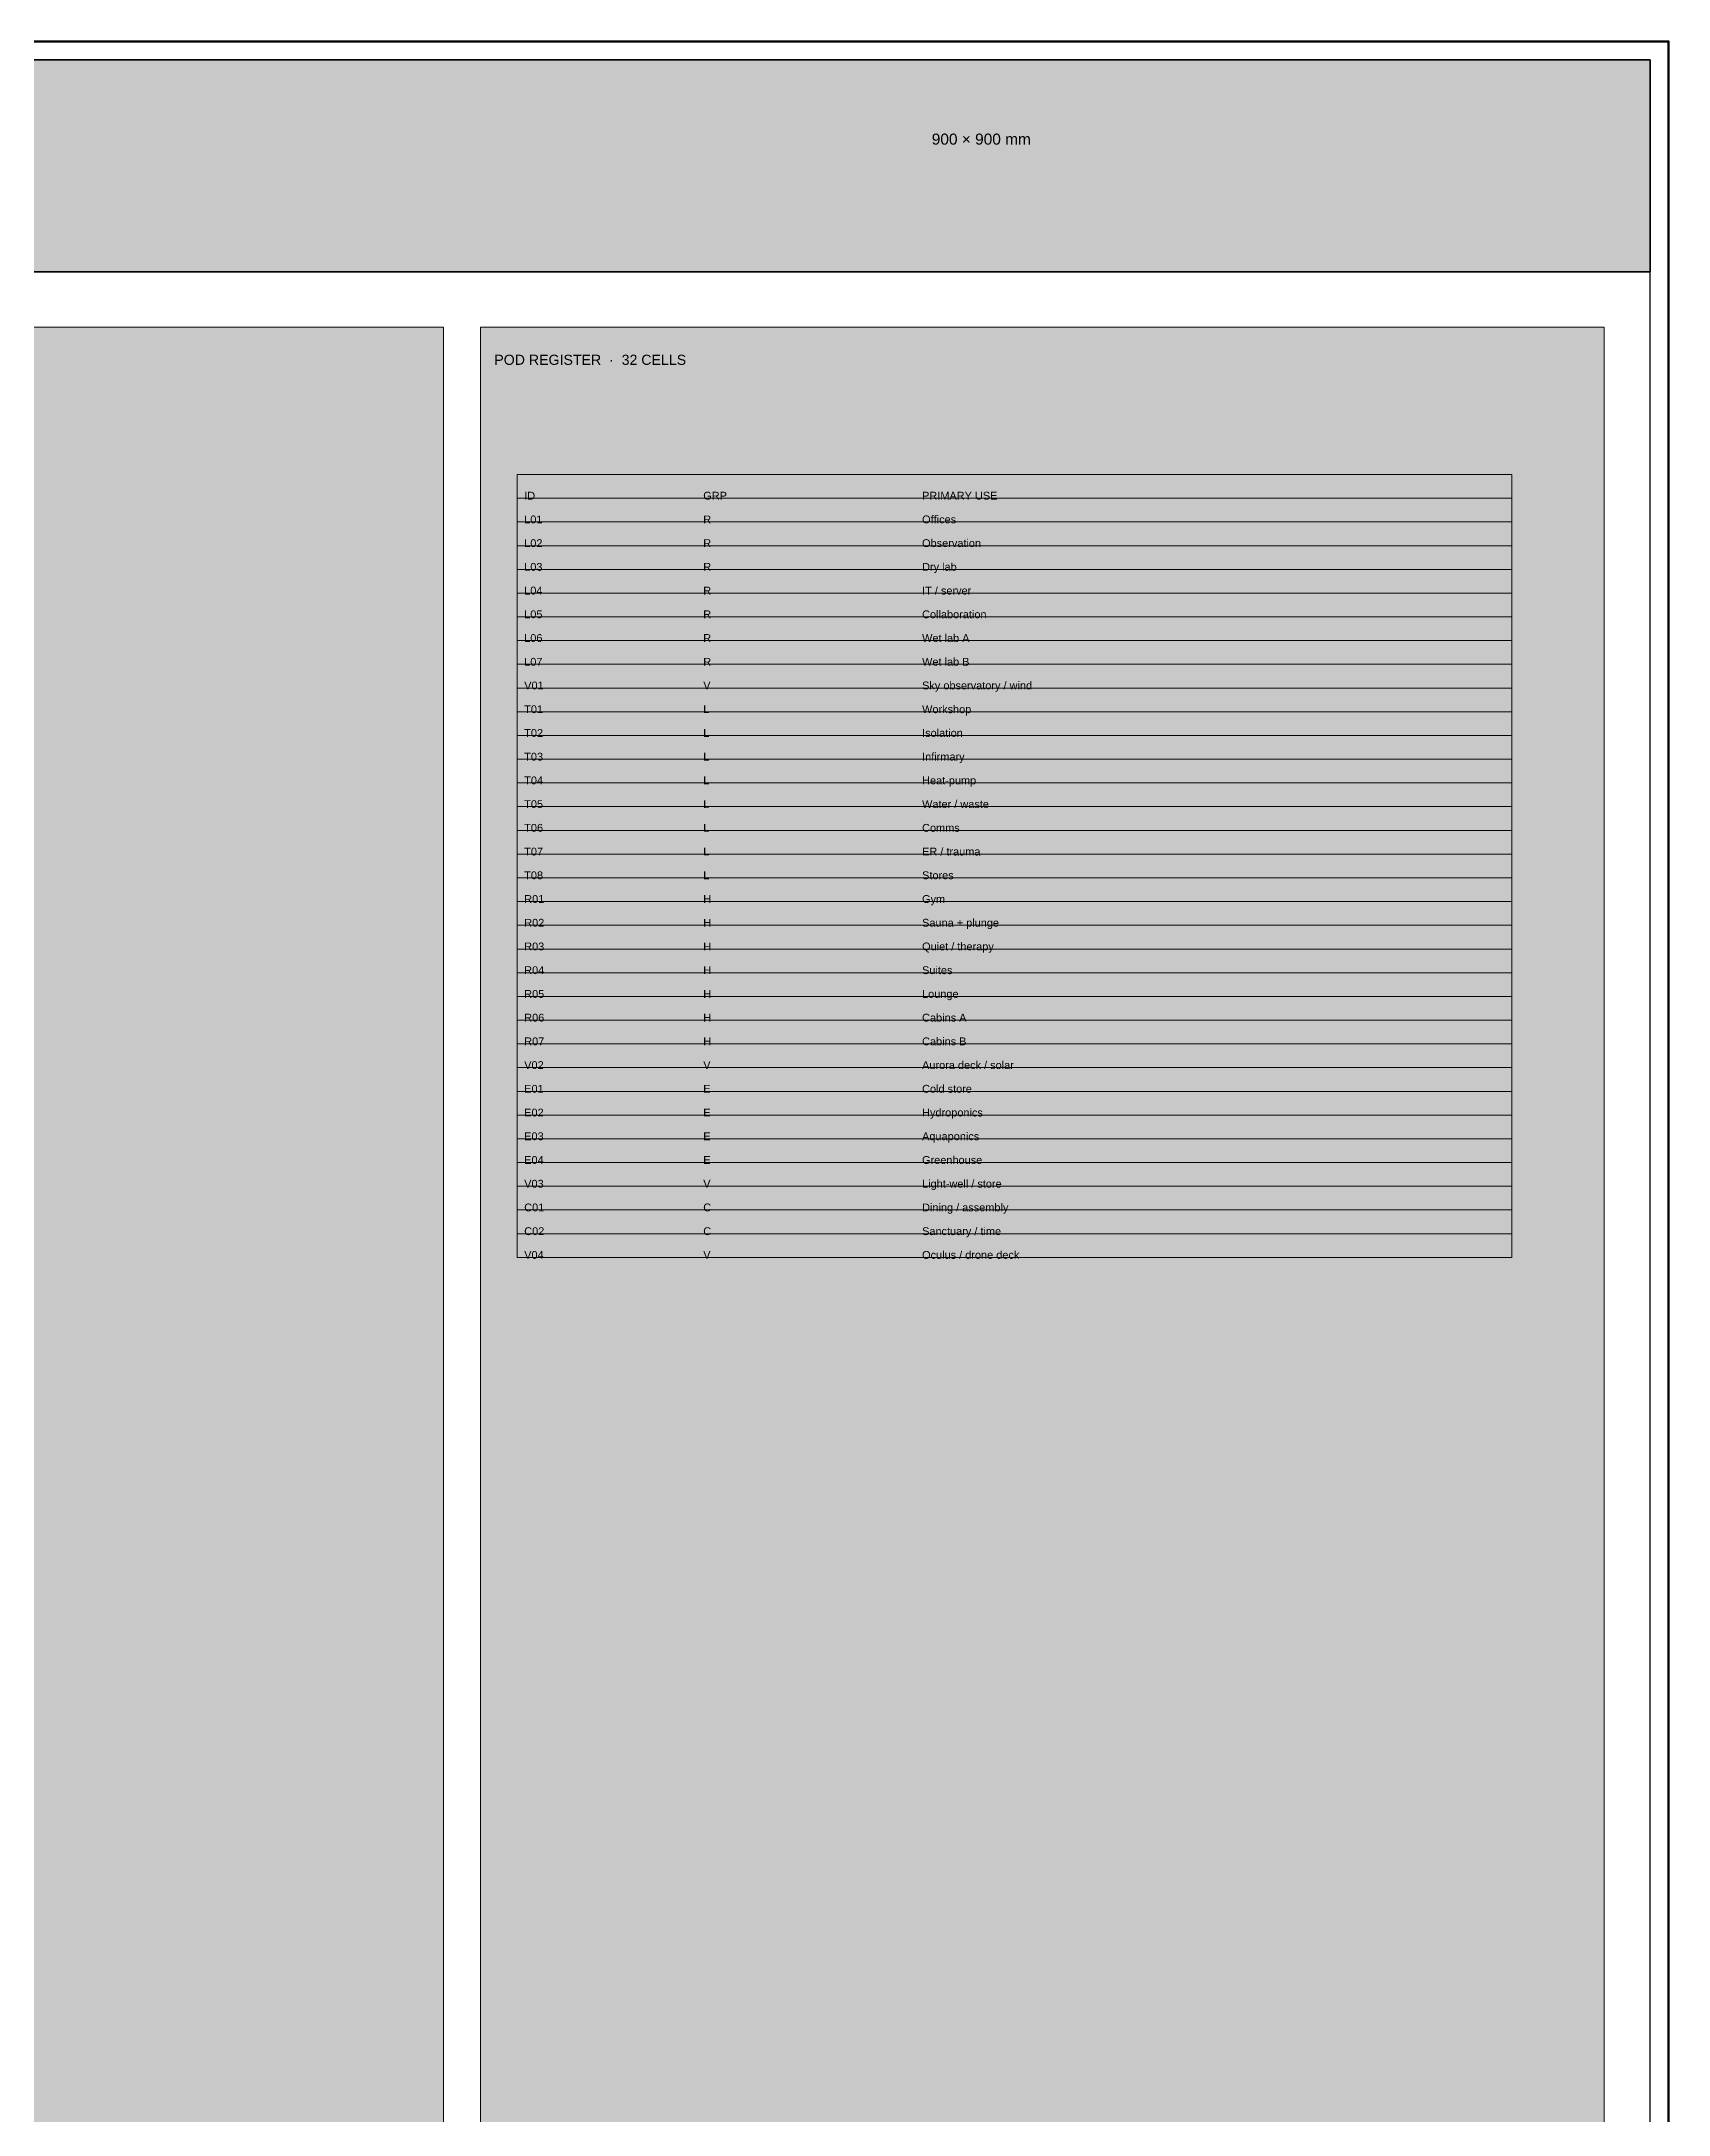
# Model space of a CAD drawing. Header units: millimetres. Extents: x 0 to 4200, y -1100 to 900.
# Drawn here: x 2746.7 to 3100, y 450 to 900 of the extents above; entities that cross this region are included whole.
import ezdxf

# ---------------------------------------------------------------- set-up
doc = ezdxf.new("R2010")
doc.units = ezdxf.units.MM
for name, color, linetype, lineweight, true_color in [('A-ANNO', 7, 'Continuous', 18, 0x20242a), ('A-HATCH', 7, 'Continuous', 9, 0xb4bac0), ('A-SHEET', 7, 'Continuous', 50, 0x142030), ('A-TABLE', 7, 'Continuous', 13, 0x20242a), ('A-TITL', 7, 'Continuous', 35, 0x142030)]:
    doc.layers.add(name, color=color, linetype=linetype, lineweight=lineweight, true_color=true_color)
doc.styles.add('ANNO', font='Arial.ttf')
doc.styles.add('TITLE', font='Arial.ttf')

msp = doc.modelspace()

# ---------------------------------------------------------------- hatches: boundary and pattern name
at = {"layer": 'A-HATCH', "true_color": 0x142030}
h = msp.add_hatch(color=7, dxfattribs=at)
h.dxf.hatch_style = 1
h.paths.add_polyline_path([(2204, 850), (3096, 850), (3096, 896), (2204, 896)])
at = {"layer": 'A-HATCH', "true_color": 0xfcfdfe}
h = msp.add_hatch(color=7, dxfattribs=at)
h.dxf.hatch_style = 1
h.paths.add_polyline_path([(2214, 246), (2834, 246), (2834, 838), (2214, 838)])
h = msp.add_hatch(color=7, dxfattribs=at)
h.dxf.hatch_style = 1
h.paths.add_polyline_path([(2842, 246), (3086, 246), (3086, 838), (2842, 838)])
at = {"layer": 'A-HATCH', "true_color": 0x142030}
h = msp.add_hatch(color=7, dxfattribs=at)
h.dxf.hatch_style = 1
h.paths.add_polyline_path([(2850, 800.85), (3066, 800.85), (3066, 806), (2850, 806)])
at = {"layer": 'A-HATCH', "true_color": 0xffffff}
h = msp.add_hatch(color=7, dxfattribs=at)
h.dxf.hatch_style = 1
h.paths.add_polyline_path([(2850, 795.7), (3066, 795.7), (3066, 800.85), (2850, 800.85)])
at = {"layer": 'A-HATCH', "true_color": 0xf5ecd6}
h = msp.add_hatch(color=7, dxfattribs=at)
h.dxf.hatch_style = 1
h.paths.add_polyline_path([(2850, 790.55), (3066, 790.55), (3066, 795.7), (2850, 795.7)])
at = {"layer": 'A-HATCH', "true_color": 0xffffff}
h = msp.add_hatch(color=7, dxfattribs=at)
h.dxf.hatch_style = 1
h.paths.add_polyline_path([(2850, 785.4), (3066, 785.4), (3066, 790.55), (2850, 790.55)])
at = {"layer": 'A-HATCH', "true_color": 0xf5ecd6}
h = msp.add_hatch(color=7, dxfattribs=at)
h.dxf.hatch_style = 1
h.paths.add_polyline_path([(2850, 780.25), (3066, 780.25), (3066, 785.4), (2850, 785.4)])
at = {"layer": 'A-HATCH', "true_color": 0xffffff}
h = msp.add_hatch(color=7, dxfattribs=at)
h.dxf.hatch_style = 1
h.paths.add_polyline_path([(2850, 775.1), (3066, 775.1), (3066, 780.25), (2850, 780.25)])
at = {"layer": 'A-HATCH', "true_color": 0xf5ecd6}
h = msp.add_hatch(color=7, dxfattribs=at)
h.dxf.hatch_style = 1
h.paths.add_polyline_path([(2850, 769.95), (3066, 769.95), (3066, 775.1), (2850, 775.1)])
at = {"layer": 'A-HATCH', "true_color": 0xffffff}
h = msp.add_hatch(color=7, dxfattribs=at)
h.dxf.hatch_style = 1
h.paths.add_polyline_path([(2850, 764.8), (3066, 764.8), (3066, 769.95), (2850, 769.95)])
at = {"layer": 'A-HATCH', "true_color": 0xf5ecd6}
h = msp.add_hatch(color=7, dxfattribs=at)
h.dxf.hatch_style = 1
h.paths.add_polyline_path([(2850, 759.65), (3066, 759.65), (3066, 764.8), (2850, 764.8)])
at = {"layer": 'A-HATCH', "true_color": 0xffffff}
h = msp.add_hatch(color=7, dxfattribs=at)
h.dxf.hatch_style = 1
h.paths.add_polyline_path([(2850, 754.5), (3066, 754.5), (3066, 759.65), (2850, 759.65)])
at = {"layer": 'A-HATCH', "true_color": 0xf5ecd6}
h = msp.add_hatch(color=7, dxfattribs=at)
h.dxf.hatch_style = 1
h.paths.add_polyline_path([(2850, 749.35), (3066, 749.35), (3066, 754.5), (2850, 754.5)])
at = {"layer": 'A-HATCH', "true_color": 0xffffff}
h = msp.add_hatch(color=7, dxfattribs=at)
h.dxf.hatch_style = 1
h.paths.add_polyline_path([(2850, 744.2), (3066, 744.2), (3066, 749.35), (2850, 749.35)])
at = {"layer": 'A-HATCH', "true_color": 0xf5ecd6}
h = msp.add_hatch(color=7, dxfattribs=at)
h.dxf.hatch_style = 1
h.paths.add_polyline_path([(2850, 739.05), (3066, 739.05), (3066, 744.2), (2850, 744.2)])
at = {"layer": 'A-HATCH', "true_color": 0xffffff}
h = msp.add_hatch(color=7, dxfattribs=at)
h.dxf.hatch_style = 1
h.paths.add_polyline_path([(2850, 733.9), (3066, 733.9), (3066, 739.05), (2850, 739.05)])
at = {"layer": 'A-HATCH', "true_color": 0xf5ecd6}
h = msp.add_hatch(color=7, dxfattribs=at)
h.dxf.hatch_style = 1
h.paths.add_polyline_path([(2850, 728.75), (3066, 728.75), (3066, 733.9), (2850, 733.9)])
at = {"layer": 'A-HATCH', "true_color": 0xffffff}
h = msp.add_hatch(color=7, dxfattribs=at)
h.dxf.hatch_style = 1
h.paths.add_polyline_path([(2850, 723.6), (3066, 723.6), (3066, 728.75), (2850, 728.75)])
at = {"layer": 'A-HATCH', "true_color": 0xf5ecd6}
h = msp.add_hatch(color=7, dxfattribs=at)
h.dxf.hatch_style = 1
h.paths.add_polyline_path([(2850, 718.45), (3066, 718.45), (3066, 723.6), (2850, 723.6)])
at = {"layer": 'A-HATCH', "true_color": 0xffffff}
h = msp.add_hatch(color=7, dxfattribs=at)
h.dxf.hatch_style = 1
h.paths.add_polyline_path([(2850, 713.3), (3066, 713.3), (3066, 718.45), (2850, 718.45)])
at = {"layer": 'A-HATCH', "true_color": 0xf5ecd6}
h = msp.add_hatch(color=7, dxfattribs=at)
h.dxf.hatch_style = 1
h.paths.add_polyline_path([(2850, 708.15), (3066, 708.15), (3066, 713.3), (2850, 713.3)])
at = {"layer": 'A-HATCH', "true_color": 0xffffff}
h = msp.add_hatch(color=7, dxfattribs=at)
h.dxf.hatch_style = 1
h.paths.add_polyline_path([(2850, 703), (3066, 703), (3066, 708.15), (2850, 708.15)])
at = {"layer": 'A-HATCH', "true_color": 0xf5ecd6}
h = msp.add_hatch(color=7, dxfattribs=at)
h.dxf.hatch_style = 1
h.paths.add_polyline_path([(2850, 697.85), (3066, 697.85), (3066, 703), (2850, 703)])
at = {"layer": 'A-HATCH', "true_color": 0xffffff}
h = msp.add_hatch(color=7, dxfattribs=at)
h.dxf.hatch_style = 1
h.paths.add_polyline_path([(2850, 692.7), (3066, 692.7), (3066, 697.85), (2850, 697.85)])
at = {"layer": 'A-HATCH', "true_color": 0xf5ecd6}
h = msp.add_hatch(color=7, dxfattribs=at)
h.dxf.hatch_style = 1
h.paths.add_polyline_path([(2850, 687.55), (3066, 687.55), (3066, 692.7), (2850, 692.7)])
at = {"layer": 'A-HATCH', "true_color": 0xffffff}
h = msp.add_hatch(color=7, dxfattribs=at)
h.dxf.hatch_style = 1
h.paths.add_polyline_path([(2850, 682.4), (3066, 682.4), (3066, 687.55), (2850, 687.55)])
at = {"layer": 'A-HATCH', "true_color": 0xf5ecd6}
h = msp.add_hatch(color=7, dxfattribs=at)
h.dxf.hatch_style = 1
h.paths.add_polyline_path([(2850, 677.25), (3066, 677.25), (3066, 682.4), (2850, 682.4)])
at = {"layer": 'A-HATCH', "true_color": 0xffffff}
h = msp.add_hatch(color=7, dxfattribs=at)
h.dxf.hatch_style = 1
h.paths.add_polyline_path([(2850, 672.1), (3066, 672.1), (3066, 677.25), (2850, 677.25)])
at = {"layer": 'A-HATCH', "true_color": 0xf5ecd6}
h = msp.add_hatch(color=7, dxfattribs=at)
h.dxf.hatch_style = 1
h.paths.add_polyline_path([(2850, 666.95), (3066, 666.95), (3066, 672.1), (2850, 672.1)])
at = {"layer": 'A-HATCH', "true_color": 0xffffff}
h = msp.add_hatch(color=7, dxfattribs=at)
h.dxf.hatch_style = 1
h.paths.add_polyline_path([(2850, 661.8), (3066, 661.8), (3066, 666.95), (2850, 666.95)])
at = {"layer": 'A-HATCH', "true_color": 0xf5ecd6}
h = msp.add_hatch(color=7, dxfattribs=at)
h.dxf.hatch_style = 1
h.paths.add_polyline_path([(2850, 656.65), (3066, 656.65), (3066, 661.8), (2850, 661.8)])
at = {"layer": 'A-HATCH', "true_color": 0xffffff}
h = msp.add_hatch(color=7, dxfattribs=at)
h.dxf.hatch_style = 1
h.paths.add_polyline_path([(2850, 651.5), (3066, 651.5), (3066, 656.65), (2850, 656.65)])
at = {"layer": 'A-HATCH', "true_color": 0xf5ecd6}
h = msp.add_hatch(color=7, dxfattribs=at)
h.dxf.hatch_style = 1
h.paths.add_polyline_path([(2850, 646.35), (3066, 646.35), (3066, 651.5), (2850, 651.5)])
at = {"layer": 'A-HATCH', "true_color": 0xffffff}
h = msp.add_hatch(color=7, dxfattribs=at)
h.dxf.hatch_style = 1
h.paths.add_polyline_path([(2850, 641.2), (3066, 641.2), (3066, 646.35), (2850, 646.35)])
at = {"layer": 'A-HATCH', "true_color": 0xf5ecd6}
h = msp.add_hatch(color=7, dxfattribs=at)
h.dxf.hatch_style = 1
h.paths.add_polyline_path([(2850, 636.05), (3066, 636.05), (3066, 641.2), (2850, 641.2)])

# ---------------------------------------------------------------- linework, layer by layer
at = {"layer": 'A-SHEET', "lineweight": 70, "true_color": 0x142030}
msp.add_lwpolyline([(2200, 0), (3100, 0), (3100, 900), (2200, 900)], close=True, dxfattribs=at)
at = {"layer": 'A-SHEET', "lineweight": 25, "true_color": 0x142030}
msp.add_lwpolyline([(2204, 4), (3096, 4), (3096, 896), (2204, 896)], close=True, dxfattribs=at)
at = {"layer": 'A-SHEET', "lineweight": 13, "true_color": 0xb4bac0}
for points in [[(2214, 246), (2834, 246), (2834, 838), (2214, 838)], [(2842, 246), (3086, 246), (3086, 838), (2842, 838)]]:
    msp.add_lwpolyline(points, close=True, dxfattribs=at)
at = {"layer": 'A-SHEET', "lineweight": 9, "true_color": 0xb4bac0}
for points in [[(2850, 800.85), (3066, 800.85), (3066, 806), (2850, 806)], [(2850, 795.7), (3066, 795.7), (3066, 800.85), (2850, 800.85)], [(2850, 790.55), (3066, 790.55), (3066, 795.7), (2850, 795.7)], [(2850, 785.4), (3066, 785.4), (3066, 790.55), (2850, 790.55)], [(2850, 780.25), (3066, 780.25), (3066, 785.4), (2850, 785.4)], [(2850, 775.1), (3066, 775.1), (3066, 780.25), (2850, 780.25)], [(2850, 769.95), (3066, 769.95), (3066, 775.1), (2850, 775.1)], [(2850, 764.8), (3066, 764.8), (3066, 769.95), (2850, 769.95)], [(2850, 759.65), (3066, 759.65), (3066, 764.8), (2850, 764.8)], [(2850, 754.5), (3066, 754.5), (3066, 759.65), (2850, 759.65)], [(2850, 749.35), (3066, 749.35), (3066, 754.5), (2850, 754.5)], [(2850, 744.2), (3066, 744.2), (3066, 749.35), (2850, 749.35)], [(2850, 739.05), (3066, 739.05), (3066, 744.2), (2850, 744.2)], [(2850, 733.9), (3066, 733.9), (3066, 739.05), (2850, 739.05)], [(2850, 728.75), (3066, 728.75), (3066, 733.9), (2850, 733.9)], [(2850, 723.6), (3066, 723.6), (3066, 728.75), (2850, 728.75)], [(2850, 718.45), (3066, 718.45), (3066, 723.6), (2850, 723.6)], [(2850, 713.3), (3066, 713.3), (3066, 718.45), (2850, 718.45)], [(2850, 708.15), (3066, 708.15), (3066, 713.3), (2850, 713.3)], [(2850, 703), (3066, 703), (3066, 708.15), (2850, 708.15)], [(2850, 697.85), (3066, 697.85), (3066, 703), (2850, 703)], [(2850, 692.7), (3066, 692.7), (3066, 697.85), (2850, 697.85)], [(2850, 687.55), (3066, 687.55), (3066, 692.7), (2850, 692.7)], [(2850, 682.4), (3066, 682.4), (3066, 687.55), (2850, 687.55)], [(2850, 677.25), (3066, 677.25), (3066, 682.4), (2850, 682.4)], [(2850, 672.1), (3066, 672.1), (3066, 677.25), (2850, 677.25)], [(2850, 666.95), (3066, 666.95), (3066, 672.1), (2850, 672.1)], [(2850, 661.8), (3066, 661.8), (3066, 666.95), (2850, 666.95)], [(2850, 656.65), (3066, 656.65), (3066, 661.8), (2850, 661.8)], [(2850, 651.5), (3066, 651.5), (3066, 656.65), (2850, 656.65)], [(2850, 646.35), (3066, 646.35), (3066, 651.5), (2850, 651.5)], [(2850, 641.2), (3066, 641.2), (3066, 646.35), (2850, 646.35)], [(2850, 636.05), (3066, 636.05), (3066, 641.2), (2850, 641.2)]]:
    msp.add_lwpolyline(points, close=True, dxfattribs=at)
at = {"layer": 'A-TITL'}
msp.add_lwpolyline([(2204, 850), (3096, 850), (3096, 896), (2204, 896)], close=True, dxfattribs=at)

# ---------------------------------------------------------------- texts
at = {"layer": 'A-ANNO', "color": 7, "true_color": 0x142030, "insert": (2845, 832), "char_height": 2.2, "width": 238, "attachment_point": 1, "style": 'TITLE'}
msp.add_mtext('POD REGISTER  ·  32 CELLS', dxfattribs=at)
at = {"layer": 'A-TABLE', "color": 7, "true_color": 0xffffff, "char_height": 1.7, "attachment_point": 1, "style": 'ANNO'}
for s, insert, width in [('ID', (2851.5, 802.25), 36.88), ('GRP', (2890.38, 802.25), 45.52), ('PRIMARY USE', (2937.9, 802.25), 127.6)]:
    msp.add_mtext(s, dxfattribs=dict(at, insert=insert, width=width))
at = {"layer": 'A-TABLE', "color": 7, "true_color": 0x20242a, "char_height": 1.7, "attachment_point": 1, "style": 'ANNO'}
for s, insert, width in [('L01', (2851.5, 797.1), 36.88), ('R', (2890.38, 797.1), 45.52), ('Offices', (2937.9, 797.1), 127.6), ('Observation', (2937.9, 791.95), 127.6), ('L02', (2851.5, 791.95), 36.88), ('R', (2890.38, 791.95), 45.52), ('L03', (2851.5, 786.8), 36.88), ('R', (2890.38, 786.8), 45.52), ('Dry lab', (2937.9, 786.8), 127.6), ('L04', (2851.5, 781.65), 36.88), ('R', (2890.38, 781.65), 45.52), ('IT / server', (2937.9, 781.65), 127.6), ('L05', (2851.5, 776.5), 36.88), ('R', (2890.38, 776.5), 45.52), ('Collaboration', (2937.9, 776.5), 127.6), ('L06', (2851.5, 771.35), 36.88), ('R', (2890.38, 771.35), 45.52), ('Wet lab A', (2937.9, 771.35), 127.6), ('L07', (2851.5, 766.2), 36.88), ('R', (2890.38, 766.2), 45.52), ('Wet lab B', (2937.9, 766.2), 127.6), ('V01', (2851.5, 761.05), 36.88), ('V', (2890.38, 761.05), 45.52), ('Sky observatory / wind', (2937.9, 761.05), 127.6), ('T01', (2851.5, 755.9), 36.88), ('L', (2890.38, 755.9), 45.52), ('Workshop', (2937.9, 755.9), 127.6), ('T02', (2851.5, 750.75), 36.88), ('L', (2890.38, 750.75), 45.52), ('Isolation', (2937.9, 750.75), 127.6), ('T03', (2851.5, 745.6), 36.88), ('L', (2890.38, 745.6), 45.52), ('Infirmary', (2937.9, 745.6), 127.6), ('T04', (2851.5, 740.45), 36.88), ('L', (2890.38, 740.45), 45.52), ('Heat-pump', (2937.9, 740.45), 127.6), ('T05', (2851.5, 735.3), 36.88), ('L', (2890.38, 735.3), 45.52), ('Water / waste', (2937.9, 735.3), 127.6), ('T06', (2851.5, 730.15), 36.88), ('L', (2890.38, 730.15), 45.52), ('Comms', (2937.9, 730.15), 127.6), ('T07', (2851.5, 725), 36.88), ('L', (2890.38, 725), 45.52), ('ER / trauma', (2937.9, 725), 127.6), ('T08', (2851.5, 719.85), 36.88), ('L', (2890.38, 719.85), 45.52), ('Stores', (2937.9, 719.85), 127.6), ('R01', (2851.5, 714.7), 36.88), ('H', (2890.38, 714.7), 45.52), ('Gym', (2937.9, 714.7), 127.6), ('R02', (2851.5, 709.55), 36.88), ('H', (2890.38, 709.55), 45.52), ('Sauna + plunge', (2937.9, 709.55), 127.6), ('R03', (2851.5, 704.4), 36.88), ('H', (2890.38, 704.4), 45.52), ('Quiet / therapy', (2937.9, 704.4), 127.6), ('R04', (2851.5, 699.25), 36.88), ('H', (2890.38, 699.25), 45.52), ('Suites', (2937.9, 699.25), 127.6), ('R05', (2851.5, 694.1), 36.88), ('H', (2890.38, 694.1), 45.52), ('Lounge', (2937.9, 694.1), 127.6), ('R06', (2851.5, 688.95), 36.88), ('H', (2890.38, 688.95), 45.52), ('Cabins A', (2937.9, 688.95), 127.6), ('R07', (2851.5, 683.8), 36.88), ('H', (2890.38, 683.8), 45.52), ('Cabins B', (2937.9, 683.8), 127.6), ('V02', (2851.5, 678.65), 36.88), ('V', (2890.38, 678.65), 45.52), ('Aurora deck / solar', (2937.9, 678.65), 127.6), ('E01', (2851.5, 673.5), 36.88), ('E', (2890.38, 673.5), 45.52), ('Cold store', (2937.9, 673.5), 127.6), ('E02', (2851.5, 668.35), 36.88), ('E', (2890.38, 668.35), 45.52), ('Hydroponics', (2937.9, 668.35), 127.6), ('E03', (2851.5, 663.2), 36.88), ('E', (2890.38, 663.2), 45.52), ('Aquaponics', (2937.9, 663.2), 127.6), ('E04', (2851.5, 658.05), 36.88), ('E', (2890.38, 658.05), 45.52), ('Greenhouse', (2937.9, 658.05), 127.6), ('V03', (2851.5, 652.9), 36.88), ('V', (2890.38, 652.9), 45.52), ('Light-well / store', (2937.9, 652.9), 127.6), ('C01', (2851.5, 647.75), 36.88), ('C', (2890.38, 647.75), 45.52), ('Dining / assembly', (2937.9, 647.75), 127.6), ('C02', (2851.5, 642.6), 36.88), ('C', (2890.38, 642.6), 45.52), ('Sanctuary / time', (2937.9, 642.6), 127.6), ('V04', (2851.5, 637.45), 36.88), ('V', (2890.38, 637.45), 45.52), ('Oculus / drone deck', (2937.9, 637.45), 127.6)]:
    msp.add_mtext(s, dxfattribs=dict(at, insert=insert, width=width))
at = {"layer": 'A-TITL', "color": 7, "true_color": 0xc8d2dc, "insert": (2940, 880), "char_height": 2.4, "width": 140, "attachment_point": 1, "style": 'ANNO'}
msp.add_mtext('900 × 900 mm', dxfattribs=at)

doc.saveas('drawing.dxf')
